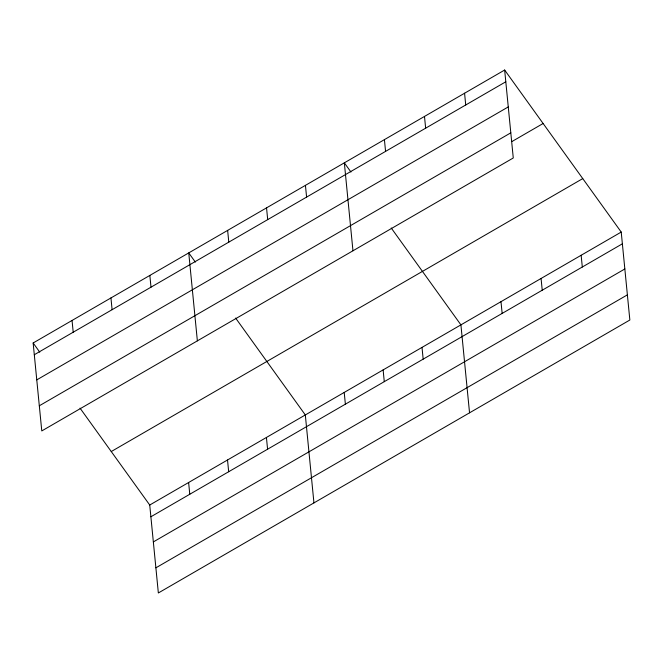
<?xml version="1.0" encoding="UTF-8"?>
<svg xmlns="http://www.w3.org/2000/svg" width="663" height="663" viewBox="0 0 663 663"><rect width="100%" height="100%" fill="white"/><g stroke="black" fill="none" stroke-linecap="round" stroke-linejoin="round"><path stroke-width="0.99" d="M504.651 70.029L513.27 157.976L41.777 430.933L33.15 342.978L504.651 70.029L621.223 232.067L629.85 320.022L158.349 592.971L149.73 505.024L80.032 408.143M34.302 354.73L505.803 81.781M36.772 379.882L508.264 106.925M39.308 405.789L510.808 132.832M511.944 141.542L543.121 123.5M111.26 451.544L582.752 178.596M149.73 505.024L621.223 232.067M150.882 516.775L622.375 243.818M153.344 541.92L624.844 268.963M155.888 567.826L627.38 294.869M350.951 172.024L344.337 162.833L352.965 250.788M391.22 227.989L460.918 324.87L469.545 412.825M195.353 262.1L188.748 252.91L197.367 340.857M235.622 318.066L305.32 414.947L313.947 502.902M33.15 342.978L39.763 352.169M581.153 255.263L582.305 267.015M541.074 278.468L542.226 290.22M500.996 301.665L502.148 313.417M464.572 93.226L465.724 104.978M424.494 116.431L425.646 128.183M422.016 347.387L423.168 359.139M384.416 139.628L385.568 151.379M383.123 369.904L384.275 381.656M344.221 392.43L345.373 404.181M305.436 185.35L306.596 197.102M266.543 207.867L267.695 219.619M266.427 437.464L267.579 449.216M227.641 230.384L228.793 242.136M227.525 459.981L228.677 471.733M188.623 482.498L189.775 494.25M149.846 275.427L150.998 287.178M110.945 297.944L112.097 309.696M72.052 320.461L73.203 332.213"/></g></svg>
